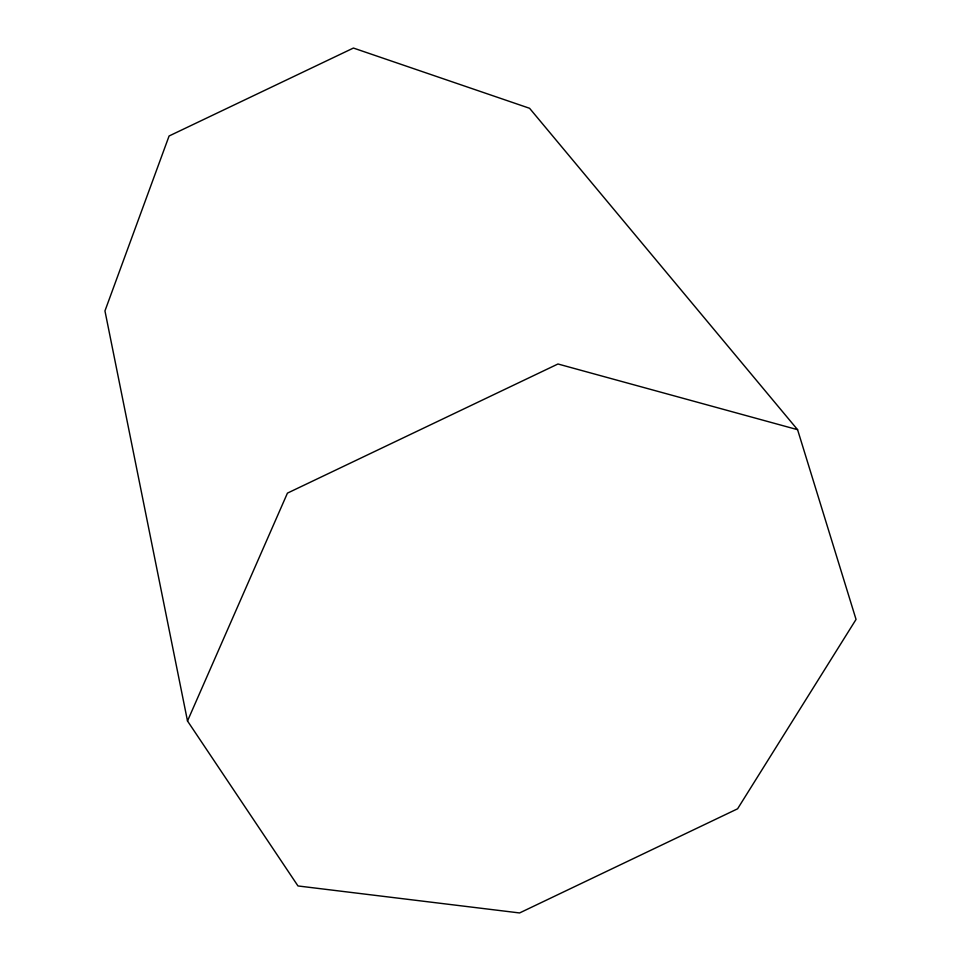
<?xml version="1.0" encoding="UTF-8"?>
<svg xmlns="http://www.w3.org/2000/svg" width="961" height="961" viewBox="0 0 961 961"><rect width="100%" height="100%" fill="white"/><g stroke="black" fill="none" stroke-linecap="round" stroke-linejoin="round"><path stroke-width="1.44" d="M187.503 720.99L287.435 493.125L557.969 363.991L797.582 429.687L856.047 619.425L737.592 808.802L519.577 912.95L297.982 885.958L187.503 720.99L104.953 310.908L169.088 135.994L353.42 48.05L529.571 108.281L797.582 429.687"/></g></svg>
